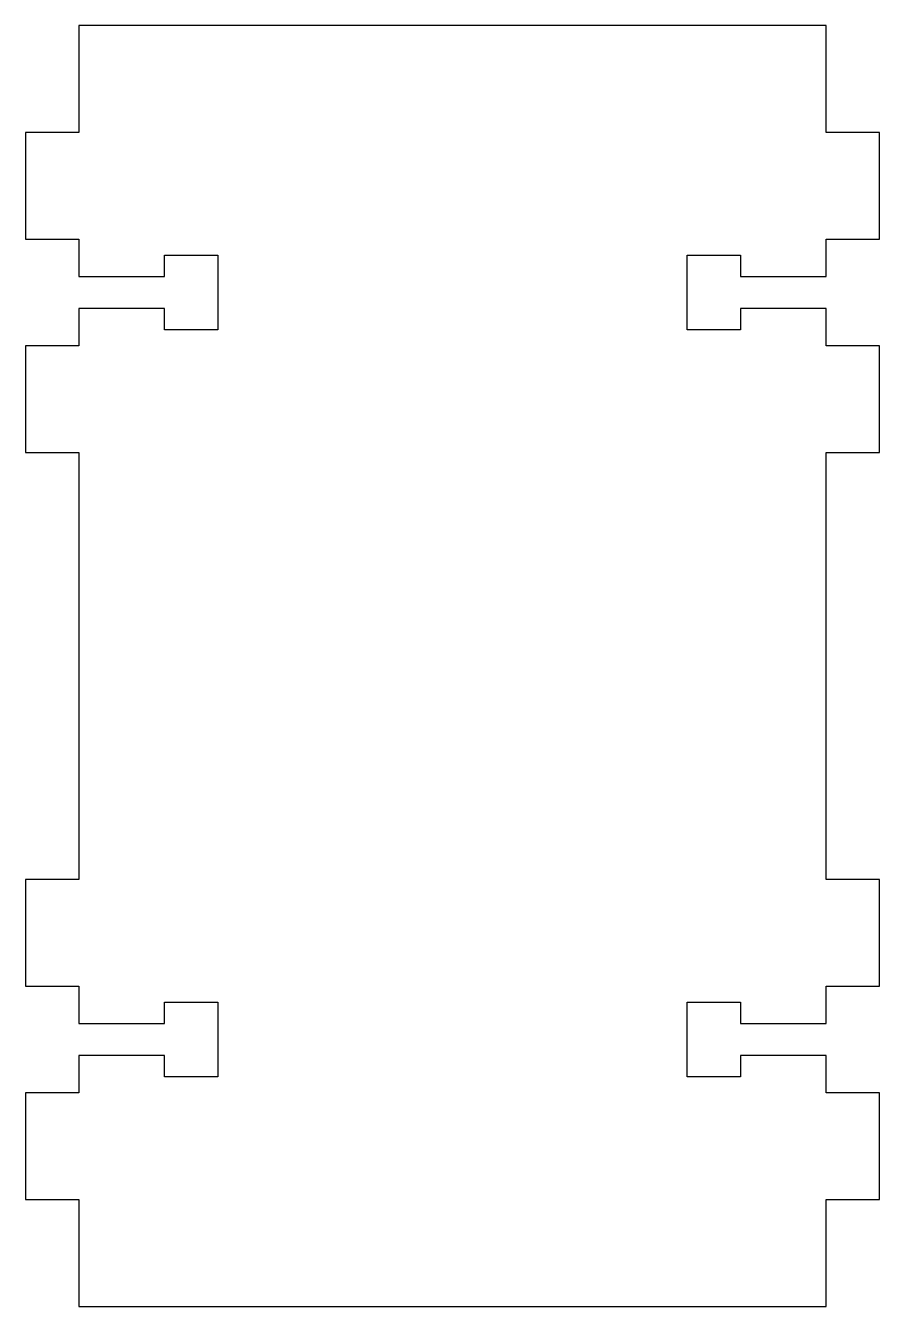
# Model space of a CAD drawing. Header units: millimetres. Extents: x -75 to 5, y -120 to 0.
import ezdxf

# ---------------------------------------------------------------- set-up
doc = ezdxf.new("R2010")
doc.units = ezdxf.units.MM

msp = doc.modelspace()

# ---------------------------------------------------------------- linework, layer by layer
msp.add_lwpolyline([(0, -10), (0, 0), (-70, 0), (-70, -10), (-75, -10), (-75, -20), (-70, -20), (-70, -23.5), (-62, -23.5), (-62, -21.5), (-57, -21.5), (-57, -28.5), (-62, -28.5), (-62, -26.5), (-70, -26.5), (-70, -30), (-75, -30), (-75, -40), (-70, -40), (-70, -80), (-75, -80), (-75, -90), (-70, -90), (-70, -93.5), (-62, -93.5), (-62, -91.5), (-57, -91.5), (-57, -98.5), (-62, -98.5), (-62, -96.5), (-70, -96.5), (-70, -100), (-75, -100), (-75, -110), (-70, -110), (-70, -120), (0, -120), (0, -110), (5, -110), (5, -100), (0, -100), (0, -96.5), (-8, -96.5), (-8, -98.5), (-13, -98.5), (-13, -91.5), (-8, -91.5), (-8, -93.5), (0, -93.5), (0, -90), (5, -90), (5, -80), (0, -80), (0, -40), (5, -40), (5, -30), (0, -30), (0, -26.5), (-8, -26.5), (-8, -28.5), (-13, -28.5), (-13, -21.5), (-8, -21.5), (-8, -23.5), (0, -23.5), (0, -20), (5, -20), (5, -10)], close=True)

doc.saveas('drawing.dxf')
